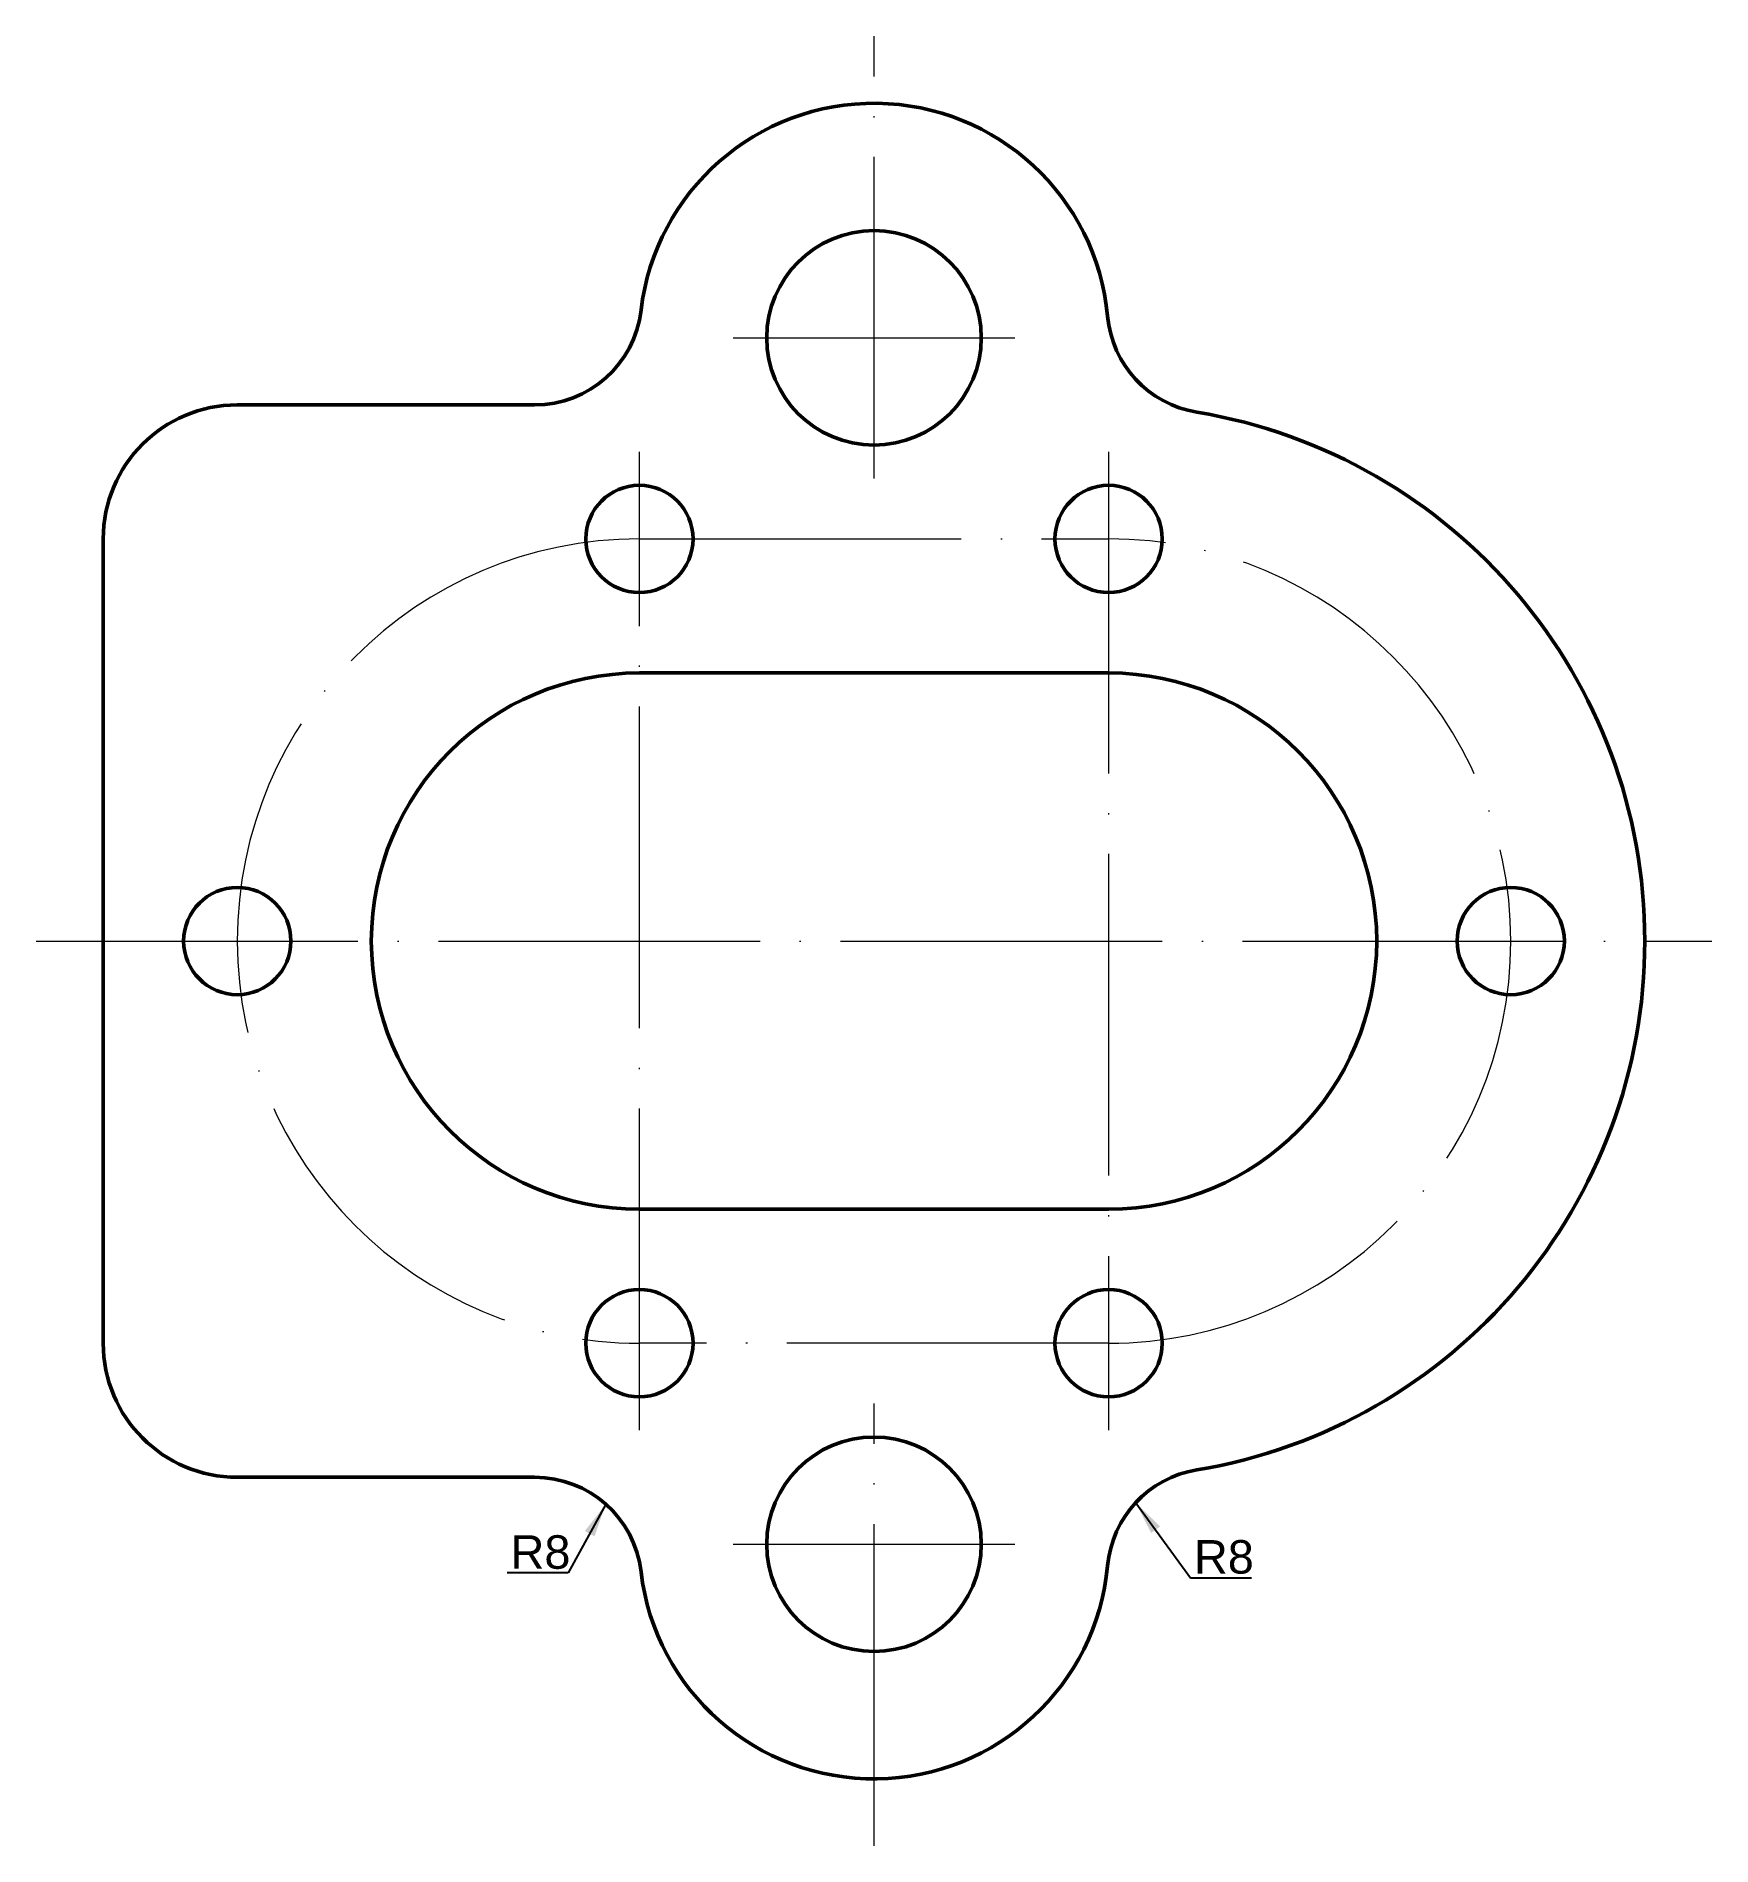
# Model space of a CAD drawing. Header units: millimetres. Extents: x 1581 to 1706, y 185 to 320.
import ezdxf

# ---------------------------------------------------------------- set-up
doc = ezdxf.new("R2010")
doc.units = ezdxf.units.MM
doc.linetypes.add('ACAD_ISO04W100', pattern=[30, 24, -2.95, 0.1, -2.95])
for name, color, linetype, lineweight, true_color in [('Contornos Visibles', 7, 'Continuous', 50, 0xffffff), ('Cotas', 1, 'Continuous', 20, 0xff0000), ('Ejes de revolución', 6, 'ACAD_ISO04W100', 20, 0xff00ff)]:
    doc.layers.add(name, color=color, linetype=linetype, lineweight=lineweight, true_color=true_color)
doc.styles.get("Standard").update_dxf_attribs({"font": ''})
doc.styles.add('textstyle0', font='')
doc.styles.add('textstyle1', font='')
doc.styles.get('Standard').set_extended_font_data('txt')
doc.styles.get('textstyle0').set_extended_font_data('Arial')
doc.styles.get('textstyle1').set_extended_font_data('Arial')
doc.dimstyles.get("Standard").update_dxf_attribs({"dimtxt": 2.5, "dimasz": 2.5, "dimexe": 1.25, "dimexo": 0.625, "dimtad": 1, "dimtxsty": 'Standard', "dimcen": 2.5, "dimadec": 0, "dimazin": 0, "dimtfac": 1, "dimtmove": 0, "dimatfit": 3, "dimfxl": 1, "dimarcsym": 0})

msp = doc.modelspace()

# ---------------------------------------------------------------- linework, layer by layer
at = {"layer": 'Contornos Visibles'}
for p, q in [((1595.69, 292.71), (1617.87, 292.71)), ((1585.69, 222.71), (1585.69, 282.71)), ((1625.69, 272.71), (1660.69, 272.71)), ((1660.69, 232.71), (1625.69, 232.71)), ((1595.69, 212.71), (1617.87, 212.71))]:
    msp.add_line(p, q, dxfattribs=at)
for centre, radius in [((1643.19, 297.71), 8), ((1625.69, 282.71), 4), ((1660.69, 282.71), 4), ((1595.69, 252.71), 4), ((1690.69, 252.71), 4), ((1625.69, 222.71), 4), ((1660.69, 222.71), 4), ((1643.19, 207.71), 8)]:
    msp.add_circle(centre, radius, dxfattribs=at)
for centre, radius, start, end in [((1643.19, 297.71), 17.5, 5.2805, 173.2437), ((1617.87, 300.71), 8, 270, 353.2437), ((1668.58, 300.06), 8, 185.2805, 260.5369), ((1595.69, 282.71), 10, 90, 180), ((1660.69, 252.71), 40, 279.4631, 80.5369), ((1625.69, 252.71), 20, 90, 270), ((1660.69, 252.71), 20, 270, 90), ((1595.69, 222.71), 10, 180, 270), ((1617.87, 204.71), 8, 6.7563, 90), ((1668.58, 205.37), 8, 99.4631, 174.7195), ((1643.19, 207.71), 17.5, 186.7563, 354.7195)]:
    msp.add_arc(centre, radius, start, end, dxfattribs=at)
at = {"layer": 'Ejes de revolución'}
for p, q in [((1643.19, 287.21), (1643.19, 320.21)), ((1632.69, 297.71), (1653.69, 297.71)), ((1625.69, 216.21), (1625.69, 289.21)), ((1660.69, 289.21), (1660.69, 216.21)), ((1625.69, 282.71), (1660.69, 282.71)), ((1580.69, 252.71), (1705.69, 252.71)), ((1660.69, 222.71), (1625.69, 222.71)), ((1643.19, 185.21), (1643.19, 218.21)), ((1632.69, 207.71), (1653.69, 207.71))]:
    msp.add_line(p, q, dxfattribs=at)
for centre, start, end in [((1625.69, 252.71), 90, 270), ((1660.69, 252.71), 270, 90)]:
    msp.add_arc(centre, 30, start, end, dxfattribs=at)

# ---------------------------------------------------------------- texts
at = {"layer": 'Cotas', "char_height": 2.5, "attachment_point": 1}
for insert, style in [((1616.08, 208.38), 'textstyle0'), ((1667.06, 208.02), 'textstyle1')]:
    msp.add_mtext('R8', dxfattribs=dict(at, insert=insert, style=style))

# ---------------------------------------------------------------- leaders
at = {"layer": 'Cotas'}
for points in [[(1623.18, 210.69), (1620.37, 205.57), (1615.83, 205.57)], [(1662.72, 210.81), (1666.81, 205.21), (1671.35, 205.21)]]:
    msp.add_leader(points, dimstyle='Standard', override={"dimscale": 1}, dxfattribs=at)

doc.saveas('drawing.dxf')
